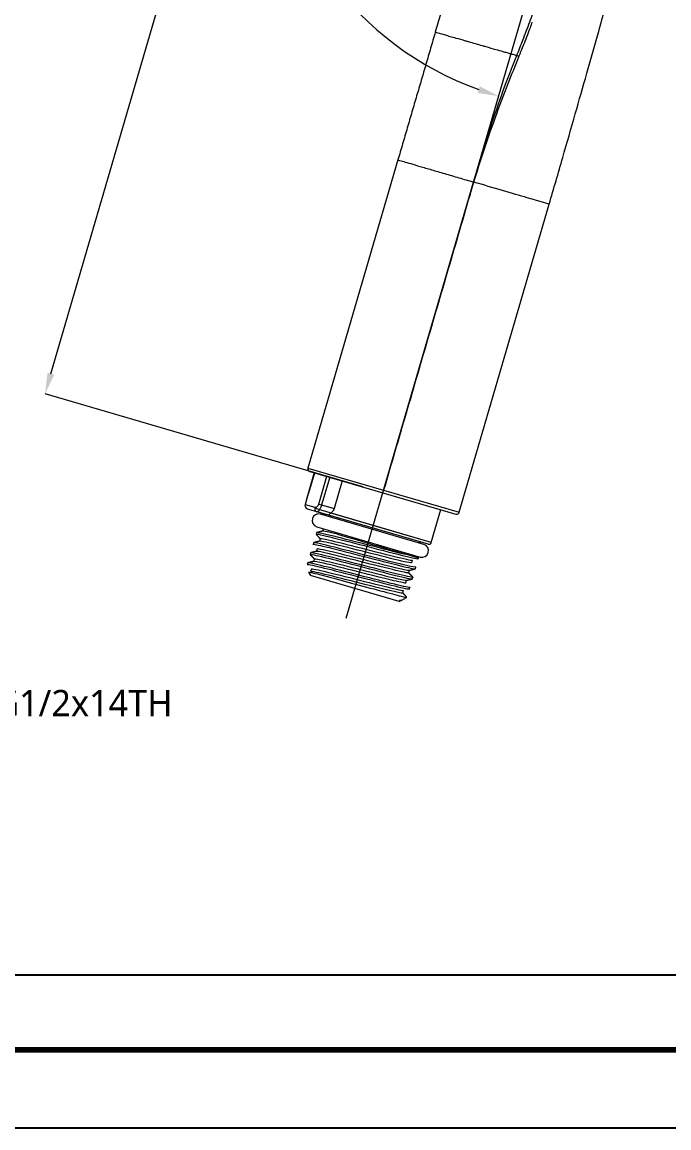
# Model space of a CAD drawing. Extents: x 0 to 1239, y 0 to 509.
# Drawn here: x 179.4 to 302.5, y 0 to 210.4 of the extents above; entities that cross this region are included whole.
import ezdxf
from ezdxf import colors
from ezdxf.entities.mleader import LeaderData, LeaderLine
from ezdxf.math import Vec2, Vec3

# ---------------------------------------------------------------- set-up
doc = ezdxf.new("R2010")
doc.units = 0
doc.header["$LTSCALE"] = 10
doc.header["$MEASUREMENT"] = 0
doc.header["$PDMODE"] = 3
doc.header["$PDSIZE"] = -10
doc.layers.get('0').update_dxf_attribs({"linetype": 'CONTINUOUS'})
doc.layers.get('DEFPOINTS').update_dxf_attribs({"linetype": 'CONTINUOUS'})
doc.layers.add('1', color=7, linetype='CONTINUOUS')
doc.styles.add('Daelim Dimension', font='')
doc.styles.get('Daelim Dimension').set_extended_font_data('NanumGothic')
doc.dimstyles.new('DEFAULT', dxfattribs={"dimscale": 2, "dimtxt": 2, "dimasz": 2, "dimexe": 0, "dimexo": 2, "dimgap": 1, "dimtad": 1, "dimdec": 1, "dimzin": 9, "dimdsep": 46, "dimtxsty": 'Daelim Dimension', "dimcen": 0.5, "dimclrd": 252, "dimclre": 252, "dimclrt": 3, "dimadec": 1, "dimazin": 0, "dimtfac": 1, "dimtdec": 1, "dimtix": 1, "dimtmove": 0, "dimatfit": 3, "dimfxl": 1, "dimtolj": 1, "dimtzin": 1, "dimlwd": 9, "dimlwe": 9, "dimarcsym": 0})

# ---------------------------------------------------------------- blocks, each defined once
blk = doc.blocks.new('*D3')
at = {"color": 5, "linetype": 'ByBlock', "lineweight": 9, "ltscale": 0.5, "transparency": 16777216}
for p, q in [((291.44, 283.57), (230.97, 301.24)), ((184.88, 143.49), (229.84, 297.4)), ((244.24, 121.99), (183.76, 139.66))]:
    blk.add_line(p, q, dxfattribs=at)
at = {"color": 5, "ltscale": 0.5, "transparency": 16777216}
for points in [[(229.2, 297.59), (230.48, 297.22), (230.97, 301.24)], [(184.24, 143.68), (185.52, 143.31), (183.76, 139.66)]]:
    blk.add_solid(points, dxfattribs=at)
at = {"layer": 'DEFPOINTS', "color": 0, "ltscale": 0.5, "transparency": 16777216}
for p in [(230.97, 301.24), (295.28, 282.45), (248.08, 120.87)]:
    blk.add_point(p, dxfattribs=at)
at = {"color": 7, "ltscale": 0.5, "transparency": 16777216, "insert": (202.31, 221.93), "char_height": 6, "attachment_point": 5, "rotation": 73.7149, "style": 'Daelim Dimension'}
blk.add_mtext('\\A1;168', dxfattribs=at)
blk = doc.blocks.new('*D5')
at = {"color": 5, "linetype": 'ByBlock', "lineweight": 9, "ltscale": 0.5, "transparency": 16777216}
blk.add_line((229.56, 255.92), (225.44, 255.92), dxfattribs=at)
blk.add_arc((287.53, 255.92), 62.09, 183.6916, 250.0232, dxfattribs=at)
at = {"color": 5, "ltscale": 0.5, "transparency": 16777216}
for points in [[(224.9, 251.9), (226.23, 251.94), (225.44, 255.92)], [(266.52, 198.2), (266.11, 196.93), (270.12, 196.32)]]:
    blk.add_solid(points, dxfattribs=at)
at = {"layer": 'DEFPOINTS', "color": 0, "ltscale": 0.5, "transparency": 16777216}
for p in [(296.6, 286.98), (233.56, 255.92), (287.53, 255.92), (231.06, 230.1), (248.08, 120.87)]:
    blk.add_point(p, dxfattribs=at)
at = {"color": 7, "ltscale": 0.5, "transparency": 16777216, "insert": (242.19, 221.92), "char_height": 6, "attachment_point": 5, "rotation": 306.8574, "style": 'Daelim Dimension'}
blk.add_mtext('\\A1;73.7°', dxfattribs=at)

msp = doc.modelspace()

# ---------------------------------------------------------------- linework, layer by layer
at = {"color": 1, "lineweight": 18}
for p, q in [((248.08, 120.87), (296.6, 286.98)), ((241.1, 96.99), (265.35, 179.98))]:
    msp.add_line(p, q, dxfattribs=at)
at = {"color": 5}
msp.add_line((7.62, 29.1), (389.23, 29.1), dxfattribs=at)
at = {"ltscale": 0.5}
msp.add_lwpolyline([(0, 0), (473.93, 0), (473.93, 347.26), (0, 347.26)], close=True, dxfattribs=at)
at = {"color": 5, "linetype": 'ByBlock', "lineweight": 200, "const_width": 1.09}
msp.add_lwpolyline([(7.62, 14.87), (466.26, 14.87), (466.26, 339.19), (7.62, 339.19)], close=True, dxfattribs=at)
at = {"layer": '1', "color": 7, "linetype": 'Continuous', "lineweight": 18}
for p, q in [((250.95, 184.2), (233.82, 125.55)), ((262.62, 117.14), (279.74, 175.77)), ((235.02, 124.68), (233.26, 118.63)), ((235.02, 124.68), (233.47, 119.37)), ((234.16, 124.93), (261.99, 116.8)), ((240.34, 123.13), (238.8, 117.85)), ((235.5, 117.25), (233.73, 117.76)), ((237.73, 116.6), (235.5, 117.25)), ((256.67, 111.06), (235.56, 117.23)), ((255.88, 111.03), (236.2, 116.78)), ((256.67, 111.06), (237.73, 116.6)), ((257.29, 111.4), (259.12, 117.64)), ((257.29, 111.4), (259.12, 117.64)), ((235.5, 114.38), (255.18, 108.63)), ((236.7, 114.03), (236.56, 113.55)), ((236.7, 114.03), (236.56, 113.55)), ((235.44, 113.26), (235.35, 112.96)), ((235.44, 113.26), (235.35, 112.96)), ((236.15, 112.13), (236, 111.63)), ((236.15, 112.13), (236, 111.63)), ((234.32, 109.42), (234.23, 109.12)), ((234.32, 109.42), (234.23, 109.12)), ((234.88, 111.34), (234.79, 111.04)), ((234.88, 111.34), (234.79, 111.04)), ((235.59, 110.21), (235.44, 109.71)), ((235.59, 110.21), (235.44, 109.71)), ((233.76, 107.5), (233.67, 107.2)), ((233.76, 107.5), (233.67, 107.2)), ((235.03, 108.29), (234.88, 107.79)), ((235.03, 108.29), (234.88, 107.79)), ((253.56, 107.53), (253.7, 108.03)), ((253.56, 107.53), (253.7, 108.03)), ((253.8, 108.78), (254.87, 108.46)), ((253.8, 108.78), (254.87, 108.46)), ((253.91, 108.74), (253.98, 108.98)), ((253.91, 108.74), (253.98, 108.98)), ((254.83, 108.31), (254.87, 108.46)), ((254.83, 108.31), (254.87, 108.46)), ((233.94, 105.76), (234.3, 105.1)), ((233.95, 105.74), (234.3, 105.1)), ((234.46, 106.37), (234.32, 105.87)), ((234.46, 106.37), (234.32, 105.87)), ((253, 105.61), (253.14, 106.11)), ((253, 105.61), (253.14, 106.11)), ((254.27, 106.39), (254.35, 106.7)), ((254.27, 106.39), (254.35, 106.7)), ((251.2, 100.16), (234.3, 105.1)), ((251.2, 100.16), (234.3, 105.1)), ((252.44, 103.69), (252.58, 104.19)), ((252.44, 103.69), (252.58, 104.19)), ((253.71, 104.47), (253.79, 104.78)), ((253.71, 104.47), (253.79, 104.78)), ((251.87, 101.77), (252.02, 102.27)), ((251.87, 101.77), (252.02, 102.27)), ((253.14, 102.55), (253.23, 102.86)), ((253.14, 102.55), (253.23, 102.86)), ((251.2, 100.16), (251.44, 100.3)), ((251.2, 100.16), (251.44, 100.3)), ((251.44, 100.3), (251.25, 100.35)), ((251.44, 100.3), (251.25, 100.35)), ((251.58, 100.37), (252.59, 100.93)), ((251.58, 100.37), (252.59, 100.93))]:
    msp.add_line(p, q, dxfattribs=at)
at = {"layer": '1', "color": 7, "linetype": 'Continuous', "lineweight": 13}
for p, q in [((233.82, 125.55), (248.22, 121.35)), ((233.99, 120.82), (235.11, 124.65)), ((235.88, 118.7), (237.42, 123.98)), ((237.96, 123.82), (236.42, 118.54)), ((248.22, 121.35), (262.62, 117.14)), ((233.26, 118.63), (235.12, 118.09)), ((257.29, 111.4), (235.22, 117.85)), ((235.88, 118.7), (236.42, 118.54)), ((236.42, 118.54), (238.8, 117.85)), ((257.29, 111.4), (238.15, 116.99))]:
    msp.add_line(p, q, dxfattribs=at)
at = {"layer": '1', "color": 7, "linetype": 'Continuous', "lineweight": 18}
for centre, radius, start, end in [((234.3, 125.41), 0.5, 163.7149, 253.7149), ((233.93, 118.44), 0.7, 163.7149, 253.7149), ((235.85, 115.58), 1.25, 73.7149, 253.7149), ((262.14, 117.28), 0.5, 253.7149, 343.7149), ((255.53, 109.83), 1.25, 253.7149, 73.7149), ((256.81, 111.54), 0.5, 253.7149, 343.7149), ((256.81, 111.54), 0.5, 253.7149, 343.7149)]:
    msp.add_arc(centre, radius, start, end, dxfattribs=at)
at = {"layer": '1', "color": 7, "linetype": 'Continuous', "lineweight": 18, "extrusion": (0, 0, -1)}
for centre, start, end in [((-236.73, 116.26), 106.2851, 160.5988), ((-236.73, 116.26), 106.2851, 160.5988), ((-255.16, 110.88), 51.9715, 106.2851), ((-255.16, 110.88), 51.9715, 106.2851)]:
    msp.add_arc(centre, 0.6, start, end, dxfattribs=at)
at = {"layer": '1', "color": 7, "linetype": 'Continuous', "lineweight": 18}
msp.add_ellipse((235.7, 117.92), major_axis=(0.196, 0.672), ratio=0.857002, start_param=1.570796, end_param=3.141593, dxfattribs=at)
for points, knots in [([(279.74, 175.77), (280.61, 178.73), (282.27, 184.45), (284.64, 192.76), (286.85, 200.47), (288.88, 207.6), (290.7, 214.16), (292.29, 220.17), (293.63, 225.63), (294.73, 230.57), (295.61, 234.98), (296.29, 238.85), (296.79, 242.16), (297.13, 244.74), (297.34, 246.68), (297.47, 248.13), (297.58, 249.41), (297.65, 250.58), (297.71, 251.64), (297.75, 252.75), (297.78, 254.14), (297.78, 255.99), (297.7, 258.36), (297.44, 261.26), (296.92, 264.53), (296.1, 267.71), (295.1, 270.54), (294.08, 272.89), (293.06, 274.85), (292.23, 276.3), (291.74, 277.07), (291.56, 277.35)], [0, 0, 0, 0, 0.088007, 0.170252, 0.246695, 0.317316, 0.382111, 0.441166, 0.494686, 0.542836, 0.585674, 0.623123, 0.655035, 0.681334, 0.697356, 0.710749, 0.722968, 0.734094, 0.744129, 0.753339, 0.766018, 0.783646, 0.806234, 0.833894, 0.866524, 0.900747, 0.927496, 0.95231, 0.97384, 0.990586, 1, 1, 1, 1]), ([(255.15, 227.93), (255.58, 227.93), (256.39, 227.88), (257.84, 227.58), (259.27, 226.97), (260.5, 226.05), (261.3, 225.11), (261.81, 224.13), (262.06, 223.03), (261.99, 221.89), (261.57, 220.57), (261.11, 218.96), (260.52, 216.95), (259.83, 214.58), (258.99, 211.72), (258.38, 209.64), (258.05, 208.51)], [0, 0, 0, 0, 0.052944, 0.100959, 0.181814, 0.24288, 0.288469, 0.333442, 0.378949, 0.4251, 0.47248, 0.550418, 0.631682, 0.732122, 0.854989, 1, 1, 1, 1]), ([(265.35, 179.98), (265.81, 181.54), (267.01, 185.61), (269.06, 191.94), (271.33, 198.42), (272.9, 202.35), (273.58, 204.06)], [0, 0, 0, 0, 0.191551, 0.500065, 0.782718, 1, 1, 1, 1]), ([(273.96, 203.92), (273.26, 202.17), (271.69, 198.24), (269.25, 191.79), (267.07, 185.56), (265.82, 181.5), (265.35, 179.98)], [0, 0, 0, 0, 0.222996, 0.500125, 0.81186, 1, 1, 1, 1]), ([(236.42, 118.54), (236.36, 118.36), (236.22, 117.98), (235.99, 117.57), (235.72, 117.28), (235.59, 117.26), (235.5, 117.25)], [0, 0, 0, 0, 0.237431, 0.499898, 0.679804, 1, 1, 1, 1]), ([(238.8, 117.85), (238.76, 117.72), (238.7, 117.6), (238.57, 117.38), (238.49, 117.28), (238.32, 117.12), (238.24, 117.05), (238.15, 116.99)], [0, 0, 0, 0, 0.342386, 0.342386, 0.681277, 0.681277, 1, 1, 1, 1]), ([(237.73, 116.6), (237.73, 116.6), (237.73, 116.6), (237.74, 116.6), (237.75, 116.61), (237.8, 116.68), (237.84, 116.73), (237.95, 116.84), (238.02, 116.9), (238.12, 116.97), (238.14, 116.98), (238.15, 116.99)], [0, 0, 0, 0, 0.007155, 0.007155, 0.328258, 0.328258, 0.64535, 0.64535, 0.948513, 0.948513, 1, 1, 1, 1]), ([(235.36, 112.96), (235.37, 113.02), (235.88, 112.94), (238.15, 112.41), (240.3, 111.88), (245.08, 110.64), (247.7, 109.97), (252.04, 108.86), (253.69, 108.47), (254.67, 108.3), (254.8, 108.29), (254.82, 108.31)], [0, 0, 0, 0, 0.179194, 0.179194, 0.423173, 0.423173, 0.667151, 0.667151, 0.91113, 0.91113, 1, 1, 1, 1]), ([(235.36, 112.96), (235.37, 113.02), (235.88, 112.94), (238.15, 112.41), (240.3, 111.88), (245.08, 110.64), (247.7, 109.97), (252.04, 108.86), (253.69, 108.47), (254.67, 108.3), (254.8, 108.29), (254.82, 108.31)], [0, 0, 0, 0, 0.179194, 0.179194, 0.423173, 0.423173, 0.667151, 0.667151, 0.91113, 0.91113, 1, 1, 1, 1]), ([(253.8, 108.78), (252.64, 109.03), (250.62, 109.53), (245.94, 110.74), (243.28, 111.42), (238.82, 112.56), (237, 113), (235.73, 113.26), (235.52, 113.29), (235.46, 113.27)], [0, 0, 0, 0, 0.293053, 0.293053, 0.586106, 0.586106, 0.879159, 0.879159, 1, 1, 1, 1]), ([(253.8, 108.78), (252.64, 109.03), (250.62, 109.53), (245.94, 110.74), (243.28, 111.42), (238.82, 112.56), (237, 113), (235.73, 113.26), (235.52, 113.29), (235.46, 113.27)], [0, 0, 0, 0, 0.293053, 0.293053, 0.586106, 0.586106, 0.879159, 0.879159, 1, 1, 1, 1]), ([(253.54, 107.53), (253.54, 107.49), (253.37, 107.5), (252.15, 107.72), (250.21, 108.19), (245.52, 109.38), (242.79, 110.07), (238.36, 111.19), (236.72, 111.56), (236.1, 111.64), (236.05, 111.64), (236.02, 111.63)], [0, 0, 0, 0, 0.114094, 0.114094, 0.393177, 0.393177, 0.672259, 0.672259, 0.951342, 0.951342, 1, 1, 1, 1]), ([(253.54, 107.53), (253.54, 107.49), (253.37, 107.5), (252.15, 107.72), (250.21, 108.19), (245.52, 109.38), (242.79, 110.07), (238.36, 111.19), (236.72, 111.56), (236.1, 111.64), (236.05, 111.64), (236.02, 111.63)], [0, 0, 0, 0, 0.114094, 0.114094, 0.393177, 0.393177, 0.672259, 0.672259, 0.951342, 0.951342, 1, 1, 1, 1]), ([(236.16, 112.12), (236.16, 112.15), (236.26, 112.15), (237.15, 112.03), (238.91, 111.6), (243.48, 110.46), (246.22, 109.76), (250.79, 108.61), (252.61, 108.18), (253.53, 108.02), (253.65, 108.02), (253.68, 108.03)], [0, 0, 0, 0, 0.087693, 0.087693, 0.366508, 0.366508, 0.645324, 0.645324, 0.924139, 0.924139, 1, 1, 1, 1]), ([(236.16, 112.12), (236.16, 112.15), (236.26, 112.15), (237.15, 112.03), (238.91, 111.6), (243.48, 110.46), (246.22, 109.76), (250.79, 108.61), (252.61, 108.18), (253.53, 108.02), (253.65, 108.02), (253.68, 108.03)], [0, 0, 0, 0, 0.087693, 0.087693, 0.366508, 0.366508, 0.645324, 0.645324, 0.924139, 0.924139, 1, 1, 1, 1]), ([(239.46, 112.97), (241.43, 112.39), (244.34, 111.54), (249.85, 109.93), (252.37, 109.19), (253.8, 108.78)], [0, 0, 0, 0, 0.5, 0.5, 1, 1, 1, 1]), ([(239.46, 112.97), (241.43, 112.39), (244.34, 111.54), (249.85, 109.93), (252.37, 109.19), (253.8, 108.78)], [0, 0, 0, 0, 0.5, 0.5, 1, 1, 1, 1]), ([(253.79, 104.78), (253.79, 104.76), (253.74, 104.75), (253.2, 104.8), (251.79, 105.14), (247.8, 106.12), (245.24, 106.8), (240.31, 108.05), (238.01, 108.65), (235.1, 109.34), (234.34, 109.49), (234.32, 109.42)], [0, 0, 0, 0, 0.05535, 0.05535, 0.299, 0.299, 0.54265, 0.54265, 0.786299, 0.786299, 1, 1, 1, 1]), ([(253.79, 104.78), (253.79, 104.76), (253.74, 104.75), (253.2, 104.8), (251.79, 105.14), (247.8, 106.12), (245.24, 106.8), (240.31, 108.05), (238.01, 108.65), (235.1, 109.34), (234.34, 109.49), (234.32, 109.42)], [0, 0, 0, 0, 0.05535, 0.05535, 0.299, 0.299, 0.54265, 0.54265, 0.786299, 0.786299, 1, 1, 1, 1]), ([(234.79, 111.04), (234.81, 111.11), (235.68, 110.94), (238.81, 110.18), (241.18, 109.58), (246.08, 108.31), (248.62, 107.66), (252.52, 106.69), (253.83, 106.4), (254.23, 106.37), (254.26, 106.38), (254.26, 106.39)], [0, 0, 0, 0, 0.227106, 0.227106, 0.471033, 0.471033, 0.714961, 0.714961, 0.958888, 0.958888, 1, 1, 1, 1]), ([(234.79, 111.04), (234.81, 111.11), (235.68, 110.94), (238.81, 110.18), (241.18, 109.58), (246.08, 108.31), (248.62, 107.66), (252.52, 106.69), (253.83, 106.4), (254.23, 106.37), (254.26, 106.38), (254.26, 106.39)], [0, 0, 0, 0, 0.227106, 0.227106, 0.471033, 0.471033, 0.714961, 0.714961, 0.958888, 0.958888, 1, 1, 1, 1]), ([(254.35, 106.7), (254.35, 106.66), (254.18, 106.67), (253.02, 106.88), (251.28, 107.31), (246.9, 108.42), (244.25, 109.11), (239.51, 110.32), (237.43, 110.85), (235.35, 111.31), (234.91, 111.39), (234.88, 111.34)], [0, 0, 0, 0, 0.106463, 0.106463, 0.350152, 0.350152, 0.593841, 0.593841, 0.83753, 0.83753, 1, 1, 1, 1]), ([(254.35, 106.7), (254.35, 106.66), (254.18, 106.67), (253.02, 106.88), (251.28, 107.31), (246.9, 108.42), (244.25, 109.11), (239.51, 110.32), (237.43, 110.85), (235.35, 111.31), (234.91, 111.39), (234.88, 111.34)], [0, 0, 0, 0, 0.106463, 0.106463, 0.350152, 0.350152, 0.593841, 0.593841, 0.83753, 0.83753, 1, 1, 1, 1]), ([(252.99, 105.61), (252.99, 105.6), (252.97, 105.59), (252.64, 105.58), (251.21, 105.91), (247.05, 106.92), (244.35, 107.62), (239.49, 108.84), (237.38, 109.37), (235.81, 109.69), (235.53, 109.72), (235.46, 109.7)], [0, 0, 0, 0, 0.034767, 0.034767, 0.314472, 0.314472, 0.594177, 0.594177, 0.873882, 0.873882, 1, 1, 1, 1]), ([(252.99, 105.61), (252.99, 105.6), (252.97, 105.59), (252.64, 105.58), (251.21, 105.91), (247.05, 106.92), (244.35, 107.62), (239.49, 108.84), (237.38, 109.37), (235.81, 109.69), (235.53, 109.72), (235.46, 109.7)], [0, 0, 0, 0, 0.034767, 0.034767, 0.314472, 0.314472, 0.594177, 0.594177, 0.873882, 0.873882, 1, 1, 1, 1]), ([(235.6, 110.2), (235.6, 110.26), (235.97, 110.21), (237.9, 109.79), (240.11, 109.25), (245.03, 107.99), (247.7, 107.32), (251.66, 106.34), (252.94, 106.07), (253.12, 106.1)], [0, 0, 0, 0, 0.165493, 0.165493, 0.445144, 0.445144, 0.724795, 0.724795, 1, 1, 1, 1]), ([(235.6, 110.2), (235.6, 110.26), (235.97, 110.21), (237.9, 109.79), (240.11, 109.25), (245.03, 107.99), (247.7, 107.32), (251.66, 106.34), (252.94, 106.07), (253.12, 106.1)], [0, 0, 0, 0, 0.165493, 0.165493, 0.445144, 0.445144, 0.724795, 0.724795, 1, 1, 1, 1]), ([(253.23, 102.86), (253.23, 102.85), (253.23, 102.85), (253.17, 102.78), (252.11, 103.01), (248.62, 103.86), (246.19, 104.48), (241.22, 105.77), (238.75, 106.4), (235.09, 107.3), (233.95, 107.55), (233.78, 107.52), (233.78, 107.52), (233.77, 107.52)], [0, 0, 0, 0, 0.005788, 0.005788, 0.253844, 0.253844, 0.501899, 0.501899, 0.749955, 0.749955, 0.998011, 0.998011, 1, 1, 1, 1]), ([(253.23, 102.86), (253.23, 102.85), (253.23, 102.85), (253.17, 102.78), (252.11, 103.01), (248.62, 103.86), (246.19, 104.48), (241.22, 105.77), (238.75, 106.4), (235.09, 107.3), (233.95, 107.55), (233.78, 107.52), (233.78, 107.52), (233.77, 107.52)], [0, 0, 0, 0, 0.005788, 0.005788, 0.253844, 0.253844, 0.501899, 0.501899, 0.749955, 0.749955, 0.998011, 0.998011, 1, 1, 1, 1]), ([(234.23, 109.12), (234.23, 109.13), (234.25, 109.14), (234.57, 109.15), (235.82, 108.86), (239.61, 107.93), (242.14, 107.26), (247.05, 106.01), (249.45, 105.38), (252.74, 104.59), (253.68, 104.39), (253.7, 104.47)], [0, 0, 0, 0, 0.032866, 0.032866, 0.276676, 0.276676, 0.520486, 0.520486, 0.764295, 0.764295, 1, 1, 1, 1]), ([(234.23, 109.12), (234.23, 109.13), (234.25, 109.14), (234.57, 109.15), (235.82, 108.86), (239.61, 107.93), (242.14, 107.26), (247.05, 106.01), (249.45, 105.38), (252.74, 104.59), (253.68, 104.39), (253.7, 104.47)], [0, 0, 0, 0, 0.032866, 0.032866, 0.276676, 0.276676, 0.520486, 0.520486, 0.764295, 0.764295, 1, 1, 1, 1]), ([(252.43, 103.69), (252.4, 103.62), (251.57, 103.78), (248.42, 104.52), (245.9, 105.17), (240.88, 106.44), (238.42, 107.07), (235.69, 107.69), (235.01, 107.82), (234.9, 107.79)], [0, 0, 0, 0, 0.238415, 0.238415, 0.517544, 0.517544, 0.796673, 0.796673, 1, 1, 1, 1]), ([(252.43, 103.69), (252.4, 103.62), (251.57, 103.78), (248.42, 104.52), (245.9, 105.17), (240.88, 106.44), (238.42, 107.07), (235.69, 107.69), (235.01, 107.82), (234.9, 107.79)], [0, 0, 0, 0, 0.238415, 0.238415, 0.517544, 0.517544, 0.796673, 0.796673, 1, 1, 1, 1]), ([(235.03, 108.28), (235.06, 108.35), (235.88, 108.2), (239, 107.46), (241.53, 106.82), (246.55, 105.55), (249, 104.92), (251.77, 104.29), (252.45, 104.15), (252.56, 104.19)], [0, 0, 0, 0, 0.237326, 0.237326, 0.516649, 0.516649, 0.795973, 0.795973, 1, 1, 1, 1]), ([(235.03, 108.28), (235.06, 108.35), (235.88, 108.2), (239, 107.46), (241.53, 106.82), (246.55, 105.55), (249, 104.92), (251.77, 104.29), (252.45, 104.15), (252.56, 104.19)], [0, 0, 0, 0, 0.237326, 0.237326, 0.516649, 0.516649, 0.795973, 0.795973, 1, 1, 1, 1]), ([(233.68, 107.2), (233.68, 107.23), (233.79, 107.23), (234.67, 107.09), (236.26, 106.7), (240.53, 105.63), (243.14, 104.94), (247.95, 103.72), (250.14, 103.15), (252.47, 102.62), (253.03, 102.51), (253.13, 102.54)], [0, 0, 0, 0, 0.085823, 0.085823, 0.332423, 0.332423, 0.579023, 0.579023, 0.825623, 0.825623, 1, 1, 1, 1]), ([(233.68, 107.2), (233.68, 107.23), (233.79, 107.23), (234.67, 107.09), (236.26, 106.7), (240.53, 105.63), (243.14, 104.94), (247.95, 103.72), (250.14, 103.15), (252.47, 102.62), (253.03, 102.51), (253.13, 102.54)], [0, 0, 0, 0, 0.085823, 0.085823, 0.332423, 0.332423, 0.579023, 0.579023, 0.825623, 0.825623, 1, 1, 1, 1]), ([(233.94, 105.77), (233.97, 105.78), (234.04, 105.77), (234.59, 105.66), (235.6, 105.42), (238.43, 104.67), (240.26, 104.18), (244, 103.18), (245.96, 102.64), (249.29, 101.76), (250.68, 101.39), (252.24, 101.01), (252.62, 100.94), (252.65, 100.96)], [0, 0, 0, 0, 0.058132, 0.058132, 0.255345, 0.255345, 0.452557, 0.452557, 0.64977, 0.64977, 0.846983, 0.846983, 1, 1, 1, 1]), ([(233.94, 105.77), (233.97, 105.78), (234.04, 105.77), (234.59, 105.66), (235.6, 105.42), (238.43, 104.67), (240.26, 104.18), (244, 103.18), (245.96, 102.64), (249.29, 101.76), (250.68, 101.39), (252.24, 101.01), (252.62, 100.94), (252.65, 100.96)], [0, 0, 0, 0, 0.058132, 0.058132, 0.255345, 0.255345, 0.452557, 0.452557, 0.64977, 0.64977, 0.846983, 0.846983, 1, 1, 1, 1]), ([(251.86, 101.77), (251.86, 101.72), (251.49, 101.77), (249.53, 102.19), (247.32, 102.73), (242.42, 103.99), (239.73, 104.66), (235.79, 105.64), (234.52, 105.91), (234.34, 105.87)], [0, 0, 0, 0, 0.165701, 0.165701, 0.445328, 0.445328, 0.724956, 0.724956, 1, 1, 1, 1]), ([(251.86, 101.77), (251.86, 101.72), (251.49, 101.77), (249.53, 102.19), (247.32, 102.73), (242.42, 103.99), (239.73, 104.66), (235.79, 105.64), (234.52, 105.91), (234.34, 105.87)], [0, 0, 0, 0, 0.165701, 0.165701, 0.445328, 0.445328, 0.724956, 0.724956, 1, 1, 1, 1]), ([(234.47, 106.36), (234.47, 106.38), (234.49, 106.38), (234.8, 106.4), (236.21, 106.08), (240.36, 105.07), (243.07, 104.36), (247.92, 103.15), (250.03, 102.62), (251.65, 102.29), (251.94, 102.25), (252, 102.28)], [0, 0, 0, 0, 0.033003, 0.033003, 0.312332, 0.312332, 0.59166, 0.59166, 0.870988, 0.870988, 1, 1, 1, 1]), ([(234.47, 106.36), (234.47, 106.38), (234.49, 106.38), (234.8, 106.4), (236.21, 106.08), (240.36, 105.07), (243.07, 104.36), (247.92, 103.15), (250.03, 102.62), (251.65, 102.29), (251.94, 102.25), (252, 102.28)], [0, 0, 0, 0, 0.033003, 0.033003, 0.312332, 0.312332, 0.59166, 0.59166, 0.870988, 0.870988, 1, 1, 1, 1])]:
    msp.add_open_spline(points, degree=3, knots=knots, dxfattribs=at)
at = {"layer": '1', "color": 7, "linetype": 'Continuous', "lineweight": 13}
for points, knots in [([(273.59, 204.06), (273.97, 205.04), (274.8, 207.16), (276.01, 210.41), (277.29, 213.67), (279.13, 217.81), (281.72, 222.8), (284.48, 228.98), (286.92, 235.29), (288.84, 241.82), (289.79, 247.44), (290.08, 251.97), (290.2, 254.24), (290.26, 255.36)], [0, 0, 0, 0, 0.057803, 0.125388, 0.191443, 0.250781, 0.376217, 0.501617, 0.627066, 0.751724, 0.875546, 0.938549, 1, 1, 1, 1]), ([(258.05, 208.51), (258.05, 208.51), (258.1, 208.5), (258.52, 208.38), (259.6, 208.07), (260.88, 207.7), (262.13, 207.34), (263.33, 207), (264.59, 206.64), (265.68, 206.32), (266.78, 206.01), (268.09, 205.63), (269.35, 205.27), (270.69, 204.89), (271.65, 204.61), (272.28, 204.43), (272.81, 204.28), (273.19, 204.17), (273.44, 204.1), (273.55, 204.07), (273.58, 204.06)], [0, 0, 0, 0, 0.033672, 0.1347, 0.269404, 0.336756, 0.404108, 0.505136, 0.538812, 0.606164, 0.673516, 0.707192, 0.80822, 0.875572, 0.909248, 0.942924, 0.959762, 0.9766, 0.993438, 1, 1, 1, 1]), ([(276.46, 210.41), (276.4, 210.23), (276.22, 209.68), (275.82, 208.59), (275.06, 206.61), (274.4, 205), (273.97, 203.92)], [0, 0, 0, 0, 0.083334, 0.250022, 0.499998, 1, 1, 1, 1]), ([(250.95, 184.18), (250.95, 184.18), (251.51, 184.02), (253.3, 183.5), (255.1, 182.97), (257.3, 182.33), (259.8, 181.6), (262.07, 180.93), (263.93, 180.39), (264.87, 180.11), (265.35, 179.98)], [0, 0, 0, 0, 0.24999, 0.374992, 0.499994, 0.624995, 0.749997, 0.874998, 0.937499, 1, 1, 1, 1]), ([(279.74, 175.77), (279.74, 175.77), (278.19, 176.22), (272.86, 177.78), (269.11, 178.88), (265.35, 179.98)], [0, 0, 0, 0, 0.49996, 0.49996, 1, 1, 1, 1]), ([(235.12, 118.09), (235.19, 118.08), (235.31, 118.06), (235.53, 118.17), (235.75, 118.37), (235.84, 118.59), (235.88, 118.7)], [0, 0, 0, 0, 0.254106, 0.499545, 0.762206, 1, 1, 1, 1])]:
    msp.add_open_spline(points, degree=3, knots=knots, dxfattribs=at)
at = {"layer": '1', "color": 7, "linetype": 'Continuous', "lineweight": 18}
for points, degree in [([(258.05, 208.51), (254.5, 196.35), (250.95, 184.18)], 2), ([(236.03, 111.63), (235.45, 111.49), (234.87, 111.35)], 2), ([(236.03, 111.63), (235.45, 111.49), (234.87, 111.35)], 2), ([(235.37, 112.93), (235.76, 112.52), (236.14, 112.12)], 2), ([(235.37, 112.93), (235.76, 112.52), (236.14, 112.12)], 2), ([(236.59, 113.55), (236.01, 113.41), (235.43, 113.27)], 2), ([(236.59, 113.55), (236.01, 113.41), (235.43, 113.27)], 2), ([(239.46, 112.97), (237.77, 113.38), (236.73, 113.59), (236.58, 113.55)], 3), ([(239.46, 112.97), (237.77, 113.38), (236.73, 113.59), (236.58, 113.55)], 3), ([(235.47, 109.71), (234.89, 109.57), (234.31, 109.43)], 2), ([(235.47, 109.71), (234.89, 109.57), (234.31, 109.43)], 2), ([(234.91, 107.79), (234.33, 107.65), (233.75, 107.51)], 2), ([(234.91, 107.79), (234.33, 107.65), (233.75, 107.51)], 2), ([(234.24, 109.09), (234.64, 108.67), (235.04, 108.26)], 2), ([(234.24, 109.09), (234.64, 108.67), (235.04, 108.26)], 2), ([(233.68, 107.18), (233.68, 107.19), (233.68, 107.19), (233.68, 107.2)], 3), ([(233.68, 107.18), (233.68, 107.19), (233.68, 107.19), (233.68, 107.2)], 3), ([(253.78, 104.81), (253.39, 105.21), (253, 105.62)], 2), ([(253.78, 104.81), (253.39, 105.21), (253, 105.62)], 2), ([(253.11, 106.1), (253.69, 106.24), (254.27, 106.38)], 2), ([(253.11, 106.1), (253.69, 106.24), (254.27, 106.38)], 2), ([(252.55, 104.18), (253.13, 104.32), (253.71, 104.46)], 2), ([(252.55, 104.18), (253.13, 104.32), (253.71, 104.46)], 2), ([(252.6, 101.02), (252.24, 101.4), (251.88, 101.78)], 2), ([(252.6, 101.02), (252.24, 101.4), (251.88, 101.78)], 2), ([(251.63, 100.4), (251.56, 100.37), (251.44, 100.35), (251.25, 100.35)], 3), ([(251.63, 100.4), (251.56, 100.37), (251.44, 100.35), (251.25, 100.35)], 3)]:
    msp.add_open_spline(points, degree=degree, dxfattribs=at)
at = {"layer": '1', "color": 7, "linetype": 'Continuous', "lineweight": 13}
msp.add_rational_spline([(273.59, 204.06), (273.78, 203.99), (273.97, 203.92)], [1, 0.99756160732, 1], degree=2, dxfattribs=at)
msp.add_open_spline([(265.35, 179.98), (248.22, 121.35)], degree=1, dxfattribs=at)

# ---------------------------------------------------------------- dimensions: what is measured, and where the dimension line sits
at = {"ltscale": 0.5}
dim = msp.add_aligned_dim(p1=(248.08, 120.87), p2=(295.28, 282.45), distance=67, dimstyle='DEFAULT', override={"dimtxt": 3, "dimdec": 0, "dimclrd": 5, "dimclre": 5, "dimclrt": 7, "dimfxl": 1.25, "dimarcsym": 1}, dxfattribs=at)
dim.commit()
dim.dimension.update_dxf_attribs({"geometry": '*D3', "text_midpoint": (202.31, 221.93)})
dim = msp.add_angular_dim_2l(base=(231.06, 230.1), line1=((233.56, 255.92), (287.53, 255.92)), line2=((248.08, 120.87), (296.6, 286.98)), dimstyle='DEFAULT', override={"dimtxt": 3, "dimdec": 0, "dimclrd": 5, "dimclre": 5, "dimclrt": 7, "dimfxl": 1.25, "dimarcsym": 1}, dxfattribs=at)
dim.commit()
dim.dimension.update_dxf_attribs({"geometry": '*D5', "text_midpoint": (242.19, 221.92)})

# ---------------------------------------------------------------- leaders
ml = msp.add_multileader_mtext('Standard', dxfattribs=at)
ml.set_content('G1/2x14TH', color=256, style='Daelim Dimension')
ml.set_leader_properties()
ml.build(insert=Vec2(0, 0))
ml.multileader.update_dxf_attribs({"text_right_attachment_type": 6, "dogleg_length": 0.36, "arrow_head_size": 0.18})
ctx = ml.context
ctx.base_point, ctx.char_height, ctx.arrow_head_size, ctx.landing_gap_size, ctx.plane_origin = Vec3(173.99, 80.42), 5, 0.18, 0.09, Vec3(-102.95, 33.69)
ctx.right_attachment = 6
notes = []
notes.append((ctx, [(0, (1, 1, 0), (173.63, 80.42), (1, 0), 0.36, [(0, [(156.71, 102.7)], 0, [])])]))
ctx.mtext.insert, ctx.mtext.flow_direction = Vec3(174.08, 83.34), 5
for ctx, leaders in notes:
    for number, flags, end, landing, length, lines in leaders:
        leader = LeaderData()
        leader.index, (leader.has_last_leader_line, leader.has_dogleg_vector, leader.attachment_direction) = number, flags
        leader.last_leader_point, leader.dogleg_vector, leader.dogleg_length = Vec3(end), Vec3(landing), length
        for number, points, colour, breaks in lines:
            line = LeaderLine()
            line.index, line.vertices, line.color, line.breaks = number, Vec3.list(points), colors.encode_raw_color(colour), breaks
            leader.lines.append(line)
        ctx.leaders.append(leader)

doc.saveas('drawing.dxf')
